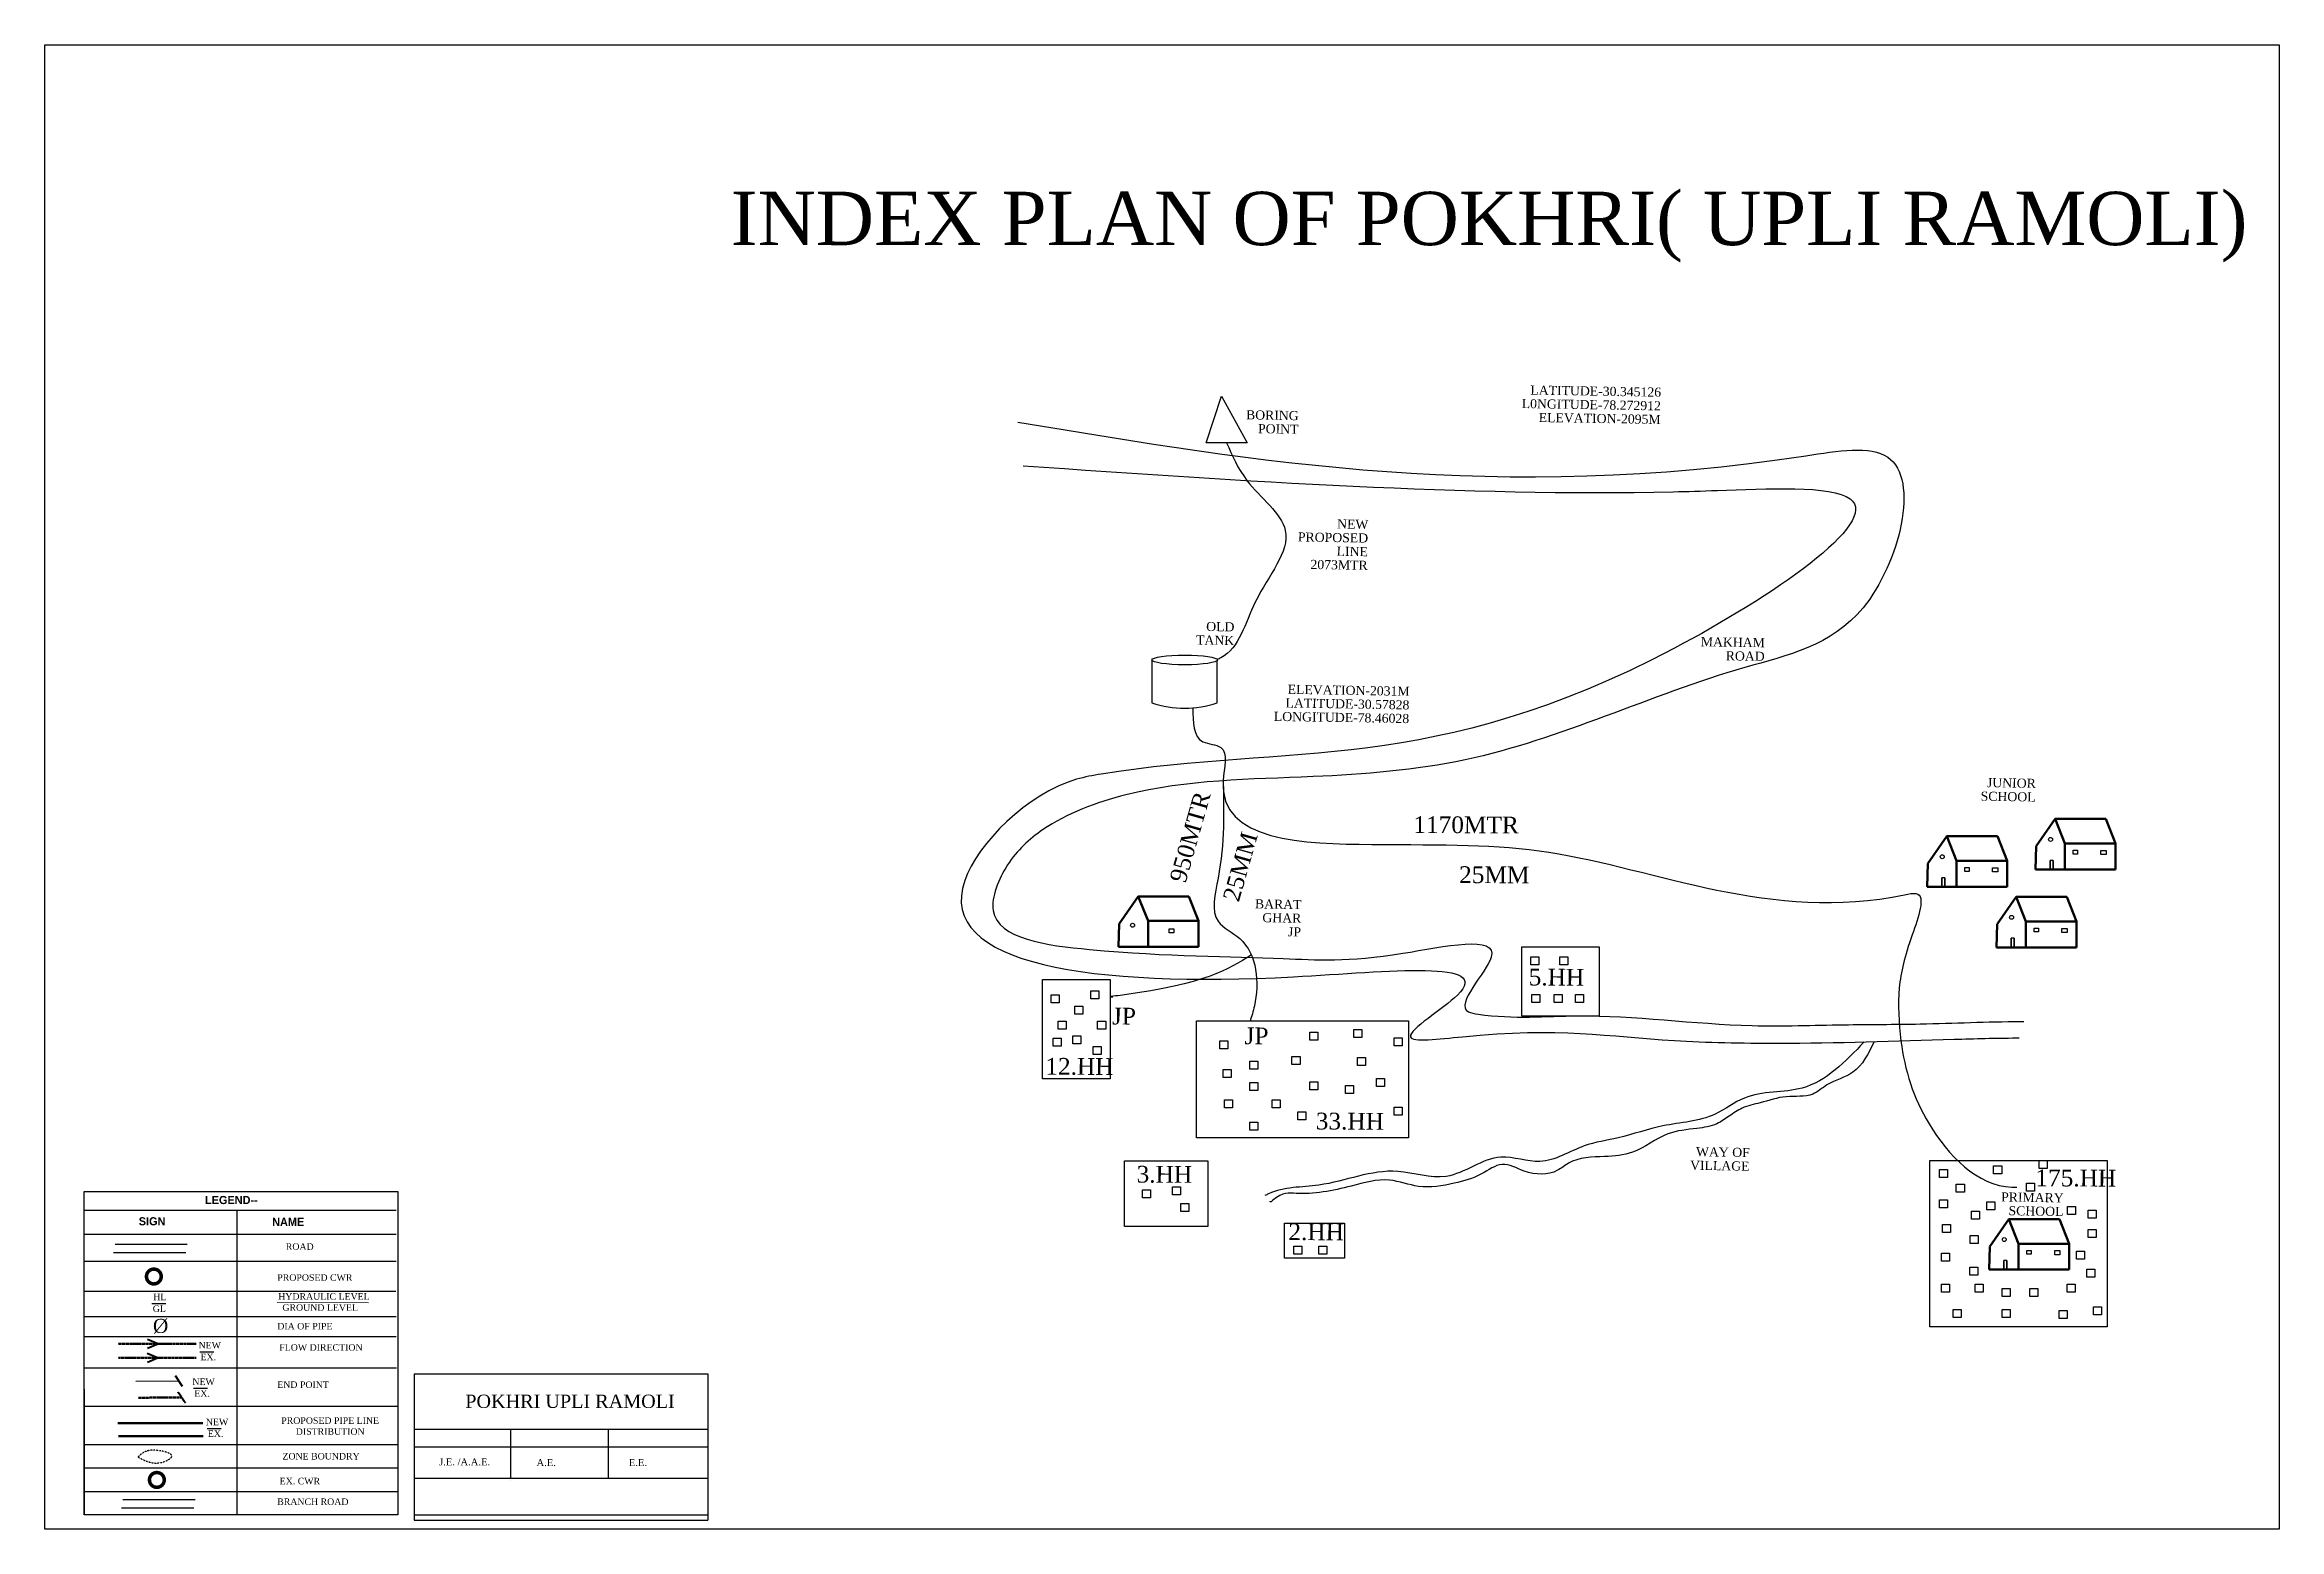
# Model space of a CAD drawing. Header units: millimetres. Extents: x 7214 to 372825, y 3960 to 246819.
import ezdxf

# ---------------------------------------------------------------- set-up
doc = ezdxf.new("R2010")
doc.units = ezdxf.units.MM
for name, pattern in [('ACAD_ISO14W100', [24, 12, -3, 0, -3, 0, -3, 0, -3]), ('DASHDOTTED', [0.2, 0.1, -0.05, 0, -0.05]), ('DASHED', [0.75, 0.5, -0.25])]:
    doc.linetypes.add(name, pattern=pattern)
for name, color, linetype in [('FUR', 10, 'Continuous'), ('Ground lev', 7, 'Continuous'), ('HL AND GL', 7, 'Continuous'), ('Layer1', 1, 'Continuous'), ('LINE NEW', 230, 'Continuous'), ('ROAD', 7, 'Continuous')]:
    doc.layers.add(name, color=color, linetype=linetype)
for name, color, linetype, lineweight in [('HL TEXT', 7, 'DASHDOTTED', 0), ('PIPE LINE', 246, 'Continuous', 40), ('VILLAGE BOUNDARY', 132, 'DASHED', 60)]:
    doc.layers.add(name, color=color, linetype=linetype, lineweight=lineweight)
doc.layers.add('LINK ROAD', color=7, linetype='Continuous', true_color=0xb38600)
doc.layers.add('MAIN ROAD', color=7, linetype='Continuous', true_color=0x737373)
doc.styles.add('bt', font='times.ttf')
doc.styles.add('style1', font='times.ttf')
doc.styles.add('style4', font='romab___.ttf')

# ---------------------------------------------------------------- blocks, each defined once
blk = doc.blocks.new('A$C312434D1')
at = {"layer": 'Layer1', "color": 5}
blk.add_line((4481, 171), (4481, 1554), dxfattribs=at)
blk.add_lwpolyline([(2345, 1565), (2345, 171, 0.160589), (4482, 172)], format="xyb", dxfattribs=at)
blk.add_ellipse((3417, 1576), major_axis=(-1074, 0), ratio=0.148882, dxfattribs=at)
blk = doc.blocks.new('A$C02717AD3')
at = {"layer": 'ROAD', "lineweight": 50, "ltscale": 15}
for p, q in [((1.8, 59.1), (50.2, 128.9)), ((50.2, 128.9), (75.3, 66.2)), ((50.2, 128.9), (179.7, 128.9)), ((179.7, 128.9), (204.3, 66.2)), ((0, 0), (1.8, 59.1)), ((75.3, 0), (75.3, 66.2)), ((75.3, 66.2), (204.3, 66.2)), ((204.3, 0), (204.3, 66.2)), ((0, 0), (75.3, 0)), ((75.3, 0), (204.3, 0))]:
    blk.add_line(p, q, dxfattribs=at)

msp = doc.modelspace()

# ---------------------------------------------------------------- hatches: boundary and pattern name
at = {"layer": 'Ground lev', "linetype": 'ByBlock', "lineweight": -2, "ltscale": 3}
h = msp.add_hatch(color=1, dxfattribs=at)
h.dxf.hatch_style = 1
edge = h.paths.add_edge_path(flags=17)
edge.add_arc((25072, 45314), 936, 0, 360)
edge = h.paths.add_edge_path()
edge.add_arc((25072, 45314), 1500, 0, 360)
at = {"layer": 'Ground lev', "linetype": 'ByBlock', "lineweight": -2, "ltscale": 3, "true_color": 0xf8d731}
h = msp.add_hatch(color=40, dxfattribs=at)
h.dxf.hatch_style = 1
edge = h.paths.add_edge_path(flags=17)
edge.add_arc((25564, 12040), 936, 0, 360)
edge = h.paths.add_edge_path()
edge.add_arc((25564, 12040), 1500, 0, 360)

# ---------------------------------------------------------------- linework, layer by layer
at = {"color": 5}
for p, q in [((197232, 181703), (199781, 189343)), ((199781, 189343), (203952, 181703)), ((203952, 181703), (197232, 181703))]:
    msp.add_line(p, q, dxfattribs=at)
for p, q in [((335846, 113384), (335325, 113384)), ((318120, 110551), (317599, 110551)), ((329465, 100634), (328944, 100634)), ((328268, 47925), (327746, 47925))]:
    msp.add_line(p, q)
at = {"color": 0, "lineweight": 20}
msp.add_line((45226, 41055), (60193, 41016), dxfattribs=at)
for points in [[(7214, 246819), (372825, 246819), (372825, 3960), (7214, 3960)], [(335325, 111900), (335325, 111900), (335325, 113384), (335325, 113384)], [(335846, 111900), (335846, 111900), (335846, 113384), (335846, 113384)], [(339085, 115048), (339790, 115048), (339790, 114426), (339085, 114426)], [(343649, 115006), (344521, 115006), (344521, 114343), (343649, 114343)], [(317599, 109066), (317599, 109066), (317599, 110551), (317599, 110551)], [(318120, 109066), (318120, 109066), (318120, 110551), (318120, 110551)], [(321358, 112215), (322064, 112215), (322064, 111593), (321358, 111593)], [(325923, 112173), (326795, 112173), (326795, 111510), (325923, 111510)], [(191180, 102168), (191947, 102168), (191947, 101511), (191180, 101511)], [(328944, 99150), (328944, 99150), (328944, 100634), (328944, 100634)], [(329465, 99150), (329465, 99150), (329465, 100634), (329465, 100634)], [(332703, 102298), (333409, 102298), (333409, 101676), (332703, 101676)], [(337268, 102256), (338139, 102256), (338139, 101593), (337268, 101593)], [(327746, 46440), (327746, 46440), (327746, 47925), (327746, 47925)], [(328268, 46440), (328268, 46440), (328268, 47925), (328268, 47925)], [(331506, 49589), (332211, 49589), (332211, 48967), (331506, 48967)], [(336071, 49547), (336942, 49547), (336942, 48884), (336071, 48884)]]:
    msp.add_lwpolyline(points, close=True)
at = {"color": 1}
for points in [[(248915, 99263), (261520, 99263), (261520, 87927), (248915, 87927)], [(250348, 97622), (251659, 97622), (251659, 96313), (250348, 96313)], [(255123, 97622), (256434, 97622), (256434, 96313), (255123, 96313)], [(170475, 93913), (181549, 93913), (181549, 77634), (170475, 77634)], [(171879, 91407), (173190, 91407), (173190, 90097), (171879, 90097)], [(178385, 92062), (179696, 92062), (179696, 90752), (178385, 90752)], [(250515, 91448), (251826, 91448), (251826, 90138), (250515, 90138)], [(254187, 91448), (255498, 91448), (255498, 90138), (254187, 90138)], [(257651, 91448), (258962, 91448), (258962, 90138), (257651, 90138)], [(175742, 89534), (177052, 89534), (177052, 88224), (175742, 88224)], [(172238, 84284), (173549, 84284), (173549, 82974), (172238, 82974)], [(173006, 87083), (174317, 87083), (174317, 85773), (173006, 85773)], [(175430, 84680), (176741, 84680), (176741, 83370), (175430, 83370)], [(179493, 87083), (180804, 87083), (180804, 85773), (179493, 85773)], [(195653, 87158), (230330, 87158), (230330, 68019), (195653, 68019)], [(214198, 85269), (215509, 85269), (215509, 83959), (214198, 83959)], [(221429, 85722), (222740, 85722), (222740, 84412), (221429, 84412)], [(228000, 84349), (229311, 84349), (229311, 83040), (228000, 83040)], [(178732, 82938), (180042, 82938), (180042, 81628), (178732, 81628)], [(199476, 83890), (200787, 83890), (200787, 82580), (199476, 82580)], [(204384, 80519), (205695, 80519), (205695, 79210), (204384, 79210)], [(211288, 81328), (212599, 81328), (212599, 80018), (211288, 80018)], [(222019, 81132), (223330, 81132), (223330, 79823), (222019, 79823)], [(200048, 79192), (201359, 79192), (201359, 77882), (200048, 77882)], [(204385, 77056), (205696, 77056), (205696, 75746), (204385, 75746)], [(214198, 77149), (215509, 77149), (215509, 75839), (214198, 75839)], [(225094, 77727), (226405, 77727), (226405, 76417), (225094, 76417)], [(200243, 74238), (201554, 74238), (201554, 72929), (200243, 72929)], [(208064, 74238), (209375, 74238), (209375, 72929), (208064, 72929)], [(220026, 76536), (221337, 76536), (221337, 75227), (220026, 75227)], [(204385, 70587), (205696, 70587), (205696, 69277), (204385, 69277)], [(212266, 72234), (213576, 72234), (213576, 70925), (212266, 70925)], [(228000, 73013), (229311, 73013), (229311, 71703), (228000, 71703)], [(183862, 64223), (197515, 64223), (197515, 53469), (183862, 53469)], [(315633, 64273), (344679, 64273), (344679, 37091), (315633, 37091)], [(317233, 62817), (318543, 62817), (318543, 61507), (317233, 61507)], [(326090, 63395), (327401, 63395), (327401, 62086), (326090, 62086)], [(333531, 64273), (334842, 64273), (334842, 62964), (333531, 62964)], [(186848, 59477), (188159, 59477), (188159, 58167), (186848, 58167)], [(191718, 59980), (193029, 59980), (193029, 58670), (191718, 58670)], [(319981, 60406), (321292, 60406), (321292, 59097), (319981, 59097)], [(331453, 60583), (332764, 60583), (332764, 59273), (331453, 59273)], [(193124, 57242), (194434, 57242), (194434, 55932), (193124, 55932)], [(317233, 57862), (318543, 57862), (318543, 56552), (317233, 56552)], [(322461, 55987), (323772, 55987), (323772, 54677), (322461, 54677)], [(324951, 57502), (326262, 57502), (326262, 56193), (324951, 56193)], [(338156, 56766), (339467, 56766), (339467, 55456), (338156, 55456)], [(341575, 56163), (342886, 56163), (342886, 54853), (341575, 54853)], [(210087, 54020), (219882, 54020), (219882, 48312), (210087, 48312)], [(317702, 53844), (319013, 53844), (319013, 52534), (317702, 52534)], [(322259, 52012), (323570, 52012), (323570, 50702), (322259, 50702)], [(341575, 53016), (342886, 53016), (342886, 51706), (341575, 51706)], [(211599, 50296), (212909, 50296), (212909, 48987), (211599, 48987)], [(215693, 50296), (217004, 50296), (217004, 48987), (215693, 48987)], [(317567, 49132), (318878, 49132), (318878, 47822), (317567, 47822)], [(339631, 49466), (340942, 49466), (340942, 48157), (339631, 48157)], [(317567, 44043), (318878, 44043), (318878, 42733), (317567, 42733)], [(322192, 46855), (323503, 46855), (323503, 45546), (322192, 45546)], [(323064, 44043), (324375, 44043), (324375, 42733), (323064, 42733)], [(338089, 44042), (339400, 44042), (339400, 42733), (338089, 42733)], [(341307, 46520), (342618, 46520), (342618, 45210), (341307, 45210)], [(327488, 43373), (328799, 43373), (328799, 42063), (327488, 42063)], [(331989, 43373), (333300, 43373), (333300, 42063), (331989, 42063)], [(342447, 40359), (343758, 40359), (343758, 39049), (342447, 39049)], [(319444, 39891), (320755, 39891), (320755, 38581), (319444, 38581)], [(327488, 39891), (328799, 39891), (328799, 38581), (327488, 38581)], [(336816, 39756), (338127, 39756), (338127, 38447), (336816, 38447)]]:
    msp.add_lwpolyline(points, close=True, dxfattribs=at)
for centre in [(335407, 116817), (317681, 113984), (185210, 102770), (329025, 104067), (327828, 51358)]:
    msp.add_circle(centre, 319)
for points in [[(166453, 185095), (295356, 179570), (308757, 179358), (304715, 154708), (285358, 144933), (239625, 129845), (214738, 127083), (184108, 124108), (170494, 118371), (164751, 112633), (162411, 105196), (178152, 98821), (209846, 97333), (229415, 98183), (243880, 97546), (240148, 88628), (241749, 88228), (258033, 87962), (286596, 86362), (301545, 86495), (314091, 86628), (330508, 87028), (331042, 87028)], [(200592, 181703), (203922, 175535), (210195, 167350), (205318, 155711), (199628, 146508), (199086, 146237)], [(167302, 177939), (273657, 173689), (280890, 173902), (302592, 172546), (273876, 148109), (180070, 127496), (176029, 126646), (157736, 110071), (211552, 94346), (238346, 91345), (230689, 84545), (239197, 84545), (273869, 83907), (290673, 83482), (319602, 84120), (329812, 84332), (330238, 84332)], [(195081, 138352), (196723, 132796), (199632, 131871), (200006, 126418), (224341, 115996), (253324, 114728), (311503, 107753), (313407, 107965), (312772, 101202), (310656, 92537), (310917, 83848), (315523, 70293), (329062, 59937), (329908, 59937)], [(200006, 126418), (199201, 110477), (199201, 103419), (202733, 100596), (205135, 89586), (204429, 87045)], [(204644, 97910), (183578, 91357), (181805, 91062), (182002, 91062)], [(304907, 83681), (294748, 76137), (285298, 74513), (280522, 71873), (271986, 69944), (264669, 68015), (259077, 66663), (251862, 64125), (245460, 64835), (236517, 61688), (228591, 62501), (215685, 60267), (207454, 58846), (206844, 58541)], [(306533, 83723), (303051, 78726), (298810, 76647), (296489, 75168), (292168, 74729), (287887, 73729), (284926, 72850), (282806, 71531), (280806, 70308), (277541, 69541), (272804, 68646), (266979, 65640), (262434, 64937), (256544, 63850), (254739, 62684), (249298, 62556), (245649, 63643), (242320, 62108), (237833, 60565), (232007, 60053), (227264, 61073), (220991, 60113), (216372, 59149), (211955, 58893), (208178, 57806), (207730, 57550), (207730, 57614)]]:
    msp.add_spline(points, degree=3)
at = {"layer": 'FUR', "color": 7}
for p, q in [((13590, 56169), (64733, 56169)), ((38643, 56169), (38643, 6353)), ((13590, 52247), (64733, 52247)), ((13590, 47845), (64733, 47845)), ((13590, 42900), (64664, 42900)), ((24764, 40919), (27056, 40919)), ((13590, 38776), (64733, 38776)), ((64733, 35453), (13590, 35453)), ((32580, 33017), (34873, 33017)), ((64772, 30305), (13717, 30305)), ((67643, 29373), (115722, 29373)), ((31566, 27051), (33858, 27051)), ((64860, 24070), (13717, 24070)), ((33774, 20470), (36066, 20471)), ((115722, 20280), (67641, 20280)), ((115722, 20300), (67643, 20300)), ((83452, 20280), (83452, 12321)), ((99394, 20300), (99394, 12340)), ((64860, 17773), (13717, 17773)), ((67641, 17470), (115722, 17470)), ((64985, 13937), (13717, 13937)), ((67643, 12340), (115722, 12340)), ((83450, 11885), (83450, 11865)), ((67643, 6353), (115722, 6353)), ((67650, 5435), (115722, 5435))]:
    msp.add_line(p, q, dxfattribs=at)
for points in [[(67643, 29373), (67650, 5435)], [(115722, 29373), (115722, 5435)], [(13659, 26884), (13659, 6353)]]:
    msp.add_lwpolyline(points, dxfattribs=at)
at = {"layer": 'HL AND GL', "linetype": 'Continuous', "lineweight": -2, "ltscale": 3}
msp.add_line((13659, 10145), (64985, 10145), dxfattribs=at)
at = {"layer": 'HL AND GL', "linetype": 'Continuous', "ltscale": 3}
msp.add_lwpolyline([(13659, 6353), (13659, 59217), (64985, 59217), (64985, 6353)], close=True, dxfattribs=at)
at = {"layer": 'LINE NEW', "color": 105, "linetype": 'ACAD_ISO14W100', "ltscale": 20}
msp.add_spline([(22501, 15764), (26598, 14982), (28015, 15938), (26215, 16780), (23036, 16282), (22500, 15785)], degree=3, dxfattribs=at)
at = {"layer": 'LINK ROAD', "color": 8}
for p, q in [((19787, 7450), (31606, 7450)), ((20025, 8835), (31844, 8835))]:
    msp.add_line(p, q, dxfattribs=at)
at = {"layer": 'MAIN ROAD'}
for p, q in [((18495, 49216), (30314, 49216)), ((18732, 50601), (30551, 50601))]:
    msp.add_line(p, q, dxfattribs=at)
at = {"layer": 'PIPE LINE', "color": 1}
for points in [[(25703, 34309), (24014, 34982)], [(24058, 33583), (25703, 34309)]]:
    msp.add_lwpolyline(points, dxfattribs=at)
at = {"layer": 'PIPE LINE', "color": 40, "true_color": 0xf8d731}
for points in [[(25681, 32027), (23992, 32701)], [(24036, 31301), (25681, 32027)]]:
    msp.add_lwpolyline(points, dxfattribs=at)
at = {"layer": 'PIPE LINE', "color": 1, "linetype": 'ByBlock', "lineweight": 30}
msp.add_lwpolyline([(29191, 28196), (22128, 28147)], dxfattribs=at)
at = {"layer": 'PIPE LINE', "color": 1, "linetype": 'ByBlock'}
msp.add_lwpolyline([(29756, 27339), (28627, 29053)], dxfattribs=at)
at = {"layer": 'VILLAGE BOUNDARY', "color": 1, "linetype": 'DASHED', "ltscale": 10}
msp.add_lwpolyline([(32010, 34312), (19260, 34310)], dxfattribs=at)
at = {"layer": 'VILLAGE BOUNDARY', "color": 40, "linetype": 'DASHED', "ltscale": 10, "true_color": 0xf8d731}
for points in [[(31989, 32031), (19239, 32029)], [(30192, 24674), (29063, 26388)], [(29627, 25531), (22564, 25482)]]:
    msp.add_lwpolyline(points, dxfattribs=at)
at = {"layer": 'VILLAGE BOUNDARY', "color": 1, "linetype": 'Continuous', "ltscale": 10}
msp.add_lwpolyline([(19193, 21300), (33069, 21300)], dxfattribs=at)
at = {"layer": 'VILLAGE BOUNDARY', "color": 40, "linetype": 'Continuous', "ltscale": 10, "true_color": 0xf8d731}
msp.add_lwpolyline([(19271, 19222), (33147, 19222)], dxfattribs=at)

# ---------------------------------------------------------------- block references
at = {"xscale": 5, "yscale": 5, "zscale": 5}
msp.add_blockref('A$C312434D1', (176652, 138297), dxfattribs=at)
at = {"layer": 'ROAD', "color": 5, "lineweight": 50, "ltscale": 15, "xscale": 64.04227747201722, "yscale": 64.04227747201722, "zscale": 64.04227747201722}
for p in [(315189, 109066), (332916, 111900), (182922, 99244), (326534, 99150), (325337, 46440)]:
    msp.add_blockref('A$C02717AD3', p, dxfattribs=at)

# ---------------------------------------------------------------- texts
at = {"color": 3, "lineweight": 20, "attachment_point": 3, "rotation": 359.03935, "line_spacing_factor": 0.9, "style": 'style1'}
for s, insert, char_height, width in [('LATITUDE-30.345126\\PL0NGITUDE-78.272912\\PELEVATION-2095M', (271694, 190715), 1487.04, 5179.88), ('BORING POINT', (212395, 186881), 1487.04, 5179.88), ('NEW PROPOSED LINE 2073MTR', (223794, 169086), 1487.04, 5179.88), ('OLD TANK', (201881, 152324), 1487, 5179.88), ('MAKHAM ROAD', (288673, 149732), 1487.04, 5179.88), ('ELEVATION-2031M\\PLATITUDE-30.57828\\PLONGITUDE-78.46028', (230548, 141788), 1487.04, 5179.88), ('JUNIOR SCHOOL ', (332997, 126725), 1487.04, 11934.22), ('BARAT GHAR\\PJP ', (212858, 106894), 1487, 11934.22), ('WAY OF VILLAGE ', (286200, 66338), 1487.04, 11934.22), ('PRIMARY SCHOOL ', (337558, 58913), 1487.04, 11934.22)]:
    msp.add_mtext(s, dxfattribs=dict(at, insert=insert, char_height=char_height, width=width))
at = {"color": 0, "lineweight": 20, "char_height": 2742.4, "width": 29217.75, "attachment_point": 1, "line_spacing_factor": 0.9, "style": 'style1'}
for s, insert, rotation in [('950MTR', (191216, 110296), 74.12925), ('25MM', (199931, 107195), 74.12925), ('1170MTR', (231148, 120614), 359.72669), ('25MM', (238637, 112427), 359.72669), ('5.HH', (250018, 95672), 359.72669), ('JP', (181855, 89291), 359.72669), ('JP', (203541, 86059), 359.72669), ('12.HH', (170936, 81080), 359.72669), ('33.HH', (215184, 72120), 359.72669), ('3.HH', (185872, 63425), 359.72669), ('175.HH', (332919, 62826), 359.72669), ('2.HH', (210701, 54020), 359.72669)]:
    msp.add_mtext(s, dxfattribs=dict(at, insert=insert, rotation=rotation))
at = {"layer": 'FUR', "color": 7}
for s, height, style, p in [(' INDEX PLAN OF POKHRI( UPLI RAMOLI)', 8737, 'bt', (116152, 214034)), ('LEGEND--', 1331.4, 'style4', (33456, 57162)), ('SIGN', 1331.4, 'style4', (22609, 53681)), ('NAME', 1331.4, 'style4', (44431, 53588)), ('   PROPOSED CWR', 1065.1, 'style1', (44064, 44608)), (' GL', 1065.1, 'style1', (24485, 39520)), (' HL', 1065.1, 'style1', (24574, 41440)), (' HYDRAULIC LEVEL', 1065.1, 'style1', (45015, 41527)), (' GROUND LEVEL', 1065.1, 'style1', (45698, 39704)), ('DIA OF PIPE', 1065.1, 'style1', (45268, 36655)), ('NEW', 1065.1, 'style1', (32390, 33538)), ('FLOW DIRECTION', 1065.1, 'style1', (45596, 33177)), (' EX.', 1065.1, 'style1', (32302, 31617)), ('NEW', 1065.1, 'style1', (31376, 27572)), (' EX.', 1065.1, 'style1', (31287, 25652)), ('END POINT', 1065.1, 'style1', (45265, 27088)), (' POKHRI UPLI RAMOLI', 2184.25, 'bt', (75199, 23808)), ('NEW', 1065.1, 'style1', (33584, 20991)), ('PROPOSED PIPE LINE', 1065.1, 'style1', (45919, 21212)), (' EX.', 1065.1, 'style1', (33495, 19071)), ('DISTRIBUTION', 1065.1, 'style1', (48297, 19416)), ('ZONE BOUNDRY', 1065.1, 'style1', (46108, 15378)), ('  EX. CWR', 1065.1, 'style1', (44858, 11322))]:
    msp.add_text(s, height=height, dxfattribs=dict(at, style=style)).set_placement(p)
at = {"layer": 'FUR', "color": 7, "char_height": 1065.1, "attachment_point": 1, "style": 'style1'}
for s, insert, width in [('ROAD', (46661, 50742), 1438.15), ('BRANCH ROAD', (45254, 9010), 13374.6)]:
    msp.add_mtext(s, dxfattribs=dict(at, insert=insert, width=width))
at = {"layer": 'FUR', "color": 7, "attachment_point": 1, "style": 'style1'}
for s, insert, char_height in [('J.E. /A.A.E.   ', (71747, 15562), 1141.73), ('A.E.   ', (87690, 15452), 1141.7), ('E.E.   ', (102798, 15452), 1141.7)]:
    msp.add_mtext(s, dxfattribs=dict(at, insert=insert, char_height=char_height))
at = {"layer": 'HL TEXT', "color": 7, "insert": (24921, 42240), "char_height": 2310.1, "width": 2926.07, "attachment_point": 1, "style": 'style1'}
msp.add_mtext('\\P%%C', dxfattribs=at)

doc.saveas('drawing.dxf')
